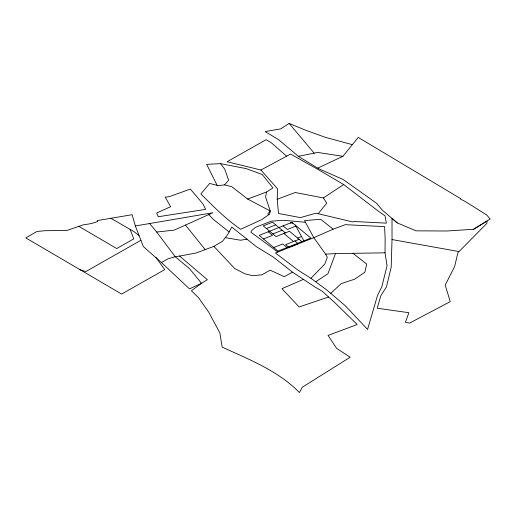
<?xml version="1.0" encoding="UTF-8"?>
<svg xmlns="http://www.w3.org/2000/svg" width="516" height="516" viewBox="0 0 516 516"><rect width="100%" height="100%" fill="white"/><g stroke="black" fill="none" stroke-linecap="round" stroke-linejoin="round"><path stroke-width="0.77" d="M385.033 252.821L385.136 238.495L384.594 226.614L345.23 224.673L333.123 229.175L313.812 237.695L275.421 252.963L298.029 270.178L310.942 278.292L326.763 289.966L345.249 305.711L367.566 329.414L377.57 295.313L381.905 286.586L387.032 265.721L385.033 252.821L335.484 253.595L325.602 254.162L313.812 237.695L304.55 220.584L320.668 219.274L333.123 229.175M260.922 170.009L290.585 154.071L316.947 168.822L343.656 184.541L378.583 211.341L385.046 215.811L386.361 223.144L353.847 221.499L352.776 221.945L318.191 213.721L315.089 213.456L300.415 217.597L278.479 213.469L277.234 199.273L277.518 188.798L260.922 170.009L227.111 161.747L266.121 139.681L271.422 142.874L286.657 156.187M397.294 222.918L392.012 218.403L392.025 239.559L391.186 267.307L386.426 286.967L380.821 295.739L377.202 308.226L408.904 312.715L405.389 322.274L409.549 323.113L450.242 301.654L445.231 285.084L454.673 266.411L457.892 252.737L486.788 223.46L487.078 220.951L473.565 229.285L446.74 231L416.025 230.839L397.294 222.918L382.072 209.909L376.719 203.362L343.127 179.478L318.572 168.655L298.377 156.322L278.498 139.604L265.147 131.567L280.736 128.865L289.141 123.44L305.736 130.251L325.415 137.346L352.325 144.667L358.252 137.43L460.646 198.647L460.472 199.099L464.89 201.279L486.62 214.914L490.2 219.042L473.565 229.285M217.139 185.347L206.658 164.365L220.493 163.63L246.332 168.648L262.334 174.543L272.925 187.927L266.598 191.991L265.54 196.886L270.249 211.005L269.558 214.166L261.735 219.642L240.662 229.285C226.034 219.223 213.379 206.477 200.885 193.906L209.631 183.432L218.049 185.586L224.583 184.896L231.774 186.689L247.654 199.041L270.249 211.005L267.74 214.024L268.849 214.662M335.484 253.595L327.912 273.751L315.779 281.71M317.946 168.048L342.888 156.309L352.325 144.667M318.191 213.721L326.744 203.162L323.384 197.944L295.223 192.513L277.234 199.273M224.583 184.896L228.627 180.219L224.718 169.106L220.493 163.63M310.942 278.292L324.803 264.031L327.318 257.349L325.602 254.162M330.679 293.365L341.302 283.581L354.595 279.233L364.883 272.177L366.715 264.037L352.809 253.227M323.384 197.944L343.656 184.541M179.587 256.052L195.964 253.046L213.888 246.364L222.628 241.178L227.924 234.193L231.761 227.034L256.284 246.622L273.596 257.278L292.533 272.196L315.141 287.096L322.294 291.276L335.219 303.047L357.195 324.525L328.073 335.419L336.555 348.313L350.164 357.227L302.234 387.258L299.474 392.56C278.24 370.94 249.312 359.478 222.177 347.178L219.88 333.02L208.877 312.406L198.712 297.893L191.41 290.747L201.55 283.297L207.335 279.672L179.587 256.052L175.221 256.736L168.042 258.793L161.469 262.56L143.338 246.564L135.34 225.918L132.122 214.695L97.208 220.603L97.763 221.416L97.15 221.674A33.733 19.473 0 0 1 89.01 223.976L83.695 224.731L67.003 230.407L45.04 230.71L37.004 231.471L25.8 237.902L121.628 294.068L164.72 269.623L155.98 257.458M140.913 240.301L85.785 271.571L79.903 269.687M292.533 272.196L284.193 276.64L270.113 270.158L262.025 274.789L252.834 275.712L245.158 273.906L234.728 268.533L213.888 246.364M149.627 223.544L212.824 212.76L174.202 230.13L156.683 232.026L149.627 223.544L135.34 225.918M303.376 279.42L281.936 288.683L299.125 306.968L328.511 297.023M266.443 228.562L275.731 224.866M272.841 233.929L282.129 230.233M263.502 238.96L272.493 235.38L268.21 231.794M295.874 226.085L287.36 229.472L283.071 225.879M273.732 247.538L282.729 243.965L287.012 247.557M297.597 238.057L301.512 236.496M299.087 239.301L285.632 244.655L288.831 247.332L298.119 243.642L294.926 240.959M247.654 199.041L266.598 191.991M298.377 156.322L317.695 152.439L342.888 156.309M247.08 239.134L240.572 240.23L225.318 237.644M290.353 222.989L292.978 223.067M305.472 222.293L283.529 220.287L271.306 221.158L255.265 227.414L251.298 231.039L250.976 232.226L277.782 252.014M458.808 251.544L392.025 239.559M110.908 218.287L133.792 231.536L139.043 235.477M78.793 226.318L116.713 248.551L133.773 238.876L130.09 229.362M229.13 231.942L213.463 219.513L208.748 214.591M301.879 241.649L289.489 231.258L276.041 236.605L263.244 225.879L272.532 222.19L285.329 232.916M283.916 233.477L293.514 241.52M161.469 262.56L189.501 288.87L201.55 283.297L189.488 268.642L175.221 256.736L156.683 232.026M289.141 123.44L314.173 153.168M185.431 225.028L205.194 249.609M295.287 225.002L303.872 240.856M170.635 206.716L156.651 213.005L158.238 216.746L205.652 209.367L202.865 203.794L190.34 189.088L169.461 196.609L165.249 197.157L170.635 206.716M291.888 222.377L259.213 235.367L278.021 251.131L310.877 238.07L291.888 222.377"/></g></svg>
